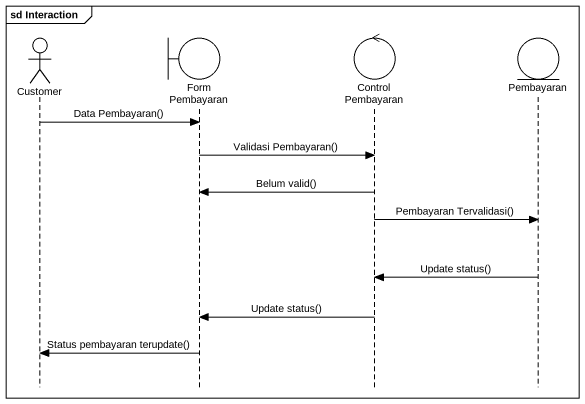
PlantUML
@startuml
mainframe sd Interaction
hide footbox
actor Customer
boundary "Form Pembayaran" as Form_Pembayaran
control "Control Pembayaran" as Control_Pembayaran
entity Pembayaran

Customer -> Form_Pembayaran : Data Pembayaran()
Form_Pembayaran -> Control_Pembayaran : Validasi Pembayaran()
Control_Pembayaran -> Form_Pembayaran : Belum valid()
Control_Pembayaran -> Pembayaran : Pembayaran Tervalidasi()
Pembayaran -> Control_Pembayaran : Update status()
Control_Pembayaran -> Form_Pembayaran : Update status()
Form_Pembayaran -> Customer : Status pembayaran terupdate()
@enduml
